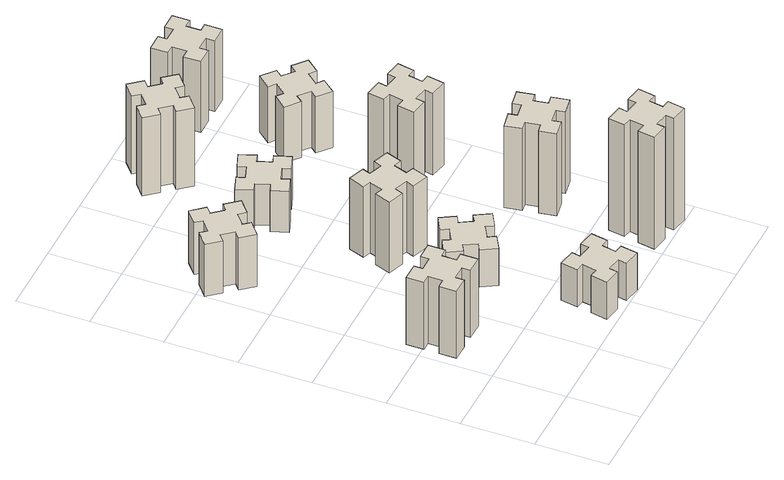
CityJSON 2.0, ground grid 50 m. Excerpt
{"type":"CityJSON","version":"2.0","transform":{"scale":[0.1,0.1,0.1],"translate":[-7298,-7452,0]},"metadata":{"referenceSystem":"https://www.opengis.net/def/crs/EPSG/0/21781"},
"CityObjects":{
"building1":{"type":"Building","attributes":{"class":"1000","function":"1000","usage":"1000","yearOfConstruction":2016,"roofType":"1000","measuredHeight":54,"storeysAboveGround":30,"storeysBelowGround":0},"geometry":[{"type":"Solid","lod":"1","boundaries":[[[[0,1,2,3,4,5,6,7,8,9,10,11,12,13,14,15,16,17,18,19]],[[17,16,20,21]],[[16,15,22,20]],[[15,14,23,22]],[[14,13,24,23]],[[13,12,25,24]],[[12,11,26,25]],[[11,10,27,26]],[[10,9,28,27]],[[9,8,29,28]],[[8,7,30,29]],[[7,6,31,30]],[[6,5,32,31]],[[5,4,33,32]],[[4,3,34,33]],[[3,2,35,34]],[[2,1,36,35]],[[1,0,37,36]],[[0,19,38,37]],[[19,18,39,38]],[[18,17,21,39]],[[24,25,26,27,28,29,30,31,32,33,34,35,36,37,38,39,21,20,22,23]]]]}]},
"building2":{"type":"Building","attributes":{"class":"1000","function":"1000","usage":"1000","yearOfConstruction":2016,"roofType":"1000","measuredHeight":42,"storeysAboveGround":30,"storeysBelowGround":0},"geometry":[{"type":"Solid","lod":"1","boundaries":[[[[40,41,42,43,44,45,46,47,48,49,50,51,52,53,54,55,56,57,58,59]],[[57,56,60,61]],[[56,55,62,60]],[[55,54,63,62]],[[54,53,64,63]],[[53,52,65,64]],[[52,51,66,65]],[[51,50,67,66]],[[50,49,68,67]],[[49,48,69,68]],[[48,47,70,69]],[[47,46,71,70]],[[46,45,72,71]],[[45,44,73,72]],[[44,43,74,73]],[[43,42,75,74]],[[42,41,76,75]],[[41,40,77,76]],[[40,59,78,77]],[[59,58,79,78]],[[58,57,61,79]],[[64,65,66,67,68,69,70,71,72,73,74,75,76,77,78,79,61,60,62,63]]]]}]},
"building3":{"type":"Building","attributes":{"class":"1000","function":"1000","usage":"1000","yearOfConstruction":2016,"roofType":"1000","measuredHeight":30,"storeysAboveGround":30,"storeysBelowGround":0},"geometry":[{"type":"Solid","lod":"1","boundaries":[[[[80,81,82,83,84,85,86,87,88,89,90,91,92,93,94,95,96,97,98,99]],[[97,96,100,101]],[[96,95,102,100]],[[95,94,103,102]],[[94,93,104,103]],[[93,92,105,104]],[[92,91,106,105]],[[91,90,107,106]],[[90,89,108,107]],[[89,88,109,108]],[[88,87,110,109]],[[87,86,111,110]],[[86,85,112,111]],[[85,84,113,112]],[[84,83,114,113]],[[83,82,115,114]],[[82,81,116,115]],[[81,80,117,116]],[[80,99,118,117]],[[99,98,119,118]],[[98,97,101,119]],[[104,105,106,107,108,109,110,111,112,113,114,115,116,117,118,119,101,100,102,103]]]]}]},
"building4":{"type":"Building","attributes":{"class":"1000","function":"1000","usage":"1000","yearOfConstruction":2016,"roofType":"1000","measuredHeight":30,"storeysAboveGround":30,"storeysBelowGround":0},"geometry":[{"type":"Solid","lod":"1","boundaries":[[[[120,121,122,123,124,125,126,127,128,129,130,131,132,133,134,135,136,137,138,139]],[[137,136,140,141]],[[136,135,142,140]],[[135,134,143,142]],[[134,133,144,143]],[[133,132,145,144]],[[132,131,146,145]],[[131,130,147,146]],[[130,129,148,147]],[[129,128,149,148]],[[128,127,150,149]],[[127,126,151,150]],[[126,125,152,151]],[[125,124,153,152]],[[124,123,154,153]],[[123,122,155,154]],[[122,121,156,155]],[[121,120,157,156]],[[120,139,158,157]],[[139,138,159,158]],[[138,137,141,159]],[[144,145,146,147,148,149,150,151,152,153,154,155,156,157,158,159,141,140,142,143]]]]}]},
"building5":{"type":"Building","attributes":{"class":"1000","function":"1000","usage":"1000","yearOfConstruction":2016,"roofType":"1000","measuredHeight":57,"storeysAboveGround":30,"storeysBelowGround":0},"geometry":[{"type":"Solid","lod":"1","boundaries":[[[[160,161,162,163,164,165,166,167,168,169,170,171,172,173,174,175,176,177,178,179]],[[177,176,180,181]],[[176,175,182,180]],[[175,174,183,182]],[[174,173,184,183]],[[173,172,185,184]],[[172,171,186,185]],[[171,170,187,186]],[[170,169,188,187]],[[169,168,189,188]],[[168,167,190,189]],[[167,166,191,190]],[[166,165,192,191]],[[165,164,193,192]],[[164,163,194,193]],[[163,162,195,194]],[[162,161,196,195]],[[161,160,197,196]],[[160,179,198,197]],[[179,178,199,198]],[[178,177,181,199]],[[184,185,186,187,188,189,190,191,192,193,194,195,196,197,198,199,181,180,182,183]]]]}]},
"building6":{"type":"Building","attributes":{"class":"1000","function":"1000","usage":"1000","yearOfConstruction":2016,"roofType":"1000","measuredHeight":33,"storeysAboveGround":30,"storeysBelowGround":0},"geometry":[{"type":"Solid","lod":"1","boundaries":[[[[200,201,202,203,204,205,206,207,208,209,210,211,212,213,214,215,216,217,218,219]],[[217,216,220,221]],[[216,215,222,220]],[[215,214,223,222]],[[214,213,224,223]],[[213,212,225,224]],[[212,211,226,225]],[[211,210,227,226]],[[210,209,228,227]],[[209,208,229,228]],[[208,207,230,229]],[[207,206,231,230]],[[206,205,232,231]],[[205,204,233,232]],[[204,203,234,233]],[[203,202,235,234]],[[202,201,236,235]],[[201,200,237,236]],[[200,219,238,237]],[[219,218,239,238]],[[218,217,221,239]],[[224,225,226,227,228,229,230,231,232,233,234,235,236,237,238,239,221,220,222,223]]]]}]},
"building7":{"type":"Building","attributes":{"class":"1000","function":"1000","usage":"1000","yearOfConstruction":2016,"roofType":"1000","measuredHeight":90,"storeysAboveGround":30,"storeysBelowGround":0},"geometry":[{"type":"Solid","lod":"1","boundaries":[[[[240,241,242,243,244,245,246,247,248,249,250,251,252,253,254,255,256,257,258,259]],[[257,256,260,261]],[[256,255,262,260]],[[255,254,263,262]],[[254,253,264,263]],[[253,252,265,264]],[[252,251,266,265]],[[251,250,267,266]],[[250,249,268,267]],[[249,248,269,268]],[[248,247,270,269]],[[247,246,271,270]],[[246,245,272,271]],[[245,244,273,272]],[[244,243,274,273]],[[243,242,275,274]],[[242,241,276,275]],[[241,240,277,276]],[[240,259,278,277]],[[259,258,279,278]],[[258,257,261,279]],[[264,265,266,267,268,269,270,271,272,273,274,275,276,277,278,279,261,260,262,263]]]]}]},
"building8":{"type":"Building","attributes":{"class":"1000","function":"1000","usage":"1000","yearOfConstruction":2016,"roofType":"1000","measuredHeight":63,"storeysAboveGround":30,"storeysBelowGround":0},"geometry":[{"type":"Solid","lod":"1","boundaries":[[[[280,281,282,283,284,285,286,287,288,289,290,291,292,293,294,295,296,297,298,299]],[[297,296,300,301]],[[296,295,302,300]],[[295,294,303,302]],[[294,293,304,303]],[[293,292,305,304]],[[292,291,306,305]],[[291,290,307,306]],[[290,289,308,307]],[[289,288,309,308]],[[288,287,310,309]],[[287,286,311,310]],[[286,285,312,311]],[[285,284,313,312]],[[284,283,314,313]],[[283,282,315,314]],[[282,281,316,315]],[[281,280,317,316]],[[280,299,318,317]],[[299,298,319,318]],[[298,297,301,319]],[[304,305,306,307,308,309,310,311,312,313,314,315,316,317,318,319,301,300,302,303]]]]}]},
"building9":{"type":"Building","attributes":{"class":"1000","function":"1000","usage":"1000","yearOfConstruction":2016,"roofType":"1000","measuredHeight":66,"storeysAboveGround":30,"storeysBelowGround":0},"geometry":[{"type":"Solid","lod":"1","boundaries":[[[[320,321,322,323,324,325,326,327,328,329,330,331,332,333,334,335,336,337,338,339]],[[337,336,340,341]],[[336,335,342,340]],[[335,334,343,342]],[[334,333,344,343]],[[333,332,345,344]],[[332,331,346,345]],[[331,330,347,346]],[[330,329,348,347]],[[329,328,349,348]],[[328,327,350,349]],[[327,326,351,350]],[[326,325,352,351]],[[325,324,353,352]],[[324,323,354,353]],[[323,322,355,354]],[[322,321,356,355]],[[321,320,357,356]],[[320,339,358,357]],[[339,338,359,358]],[[338,337,341,359]],[[344,345,346,347,348,349,350,351,352,353,354,355,356,357,358,359,341,340,342,343]]]]}]},
"building10":{"type":"Building","attributes":{"class":"1000","function":"1000","usage":"1000","yearOfConstruction":2016,"roofType":"1000","measuredHeight":66,"storeysAboveGround":30,"storeysBelowGround":0},"geometry":[{"type":"Solid","lod":"1","boundaries":[[[[360,361,362,363,364,365,366,367,368,369,370,371,372,373,374,375,376,377,378,379]],[[377,376,380,381]],[[376,375,382,380]],[[375,374,383,382]],[[374,373,384,383]],[[373,372,385,384]],[[372,371,386,385]],[[371,370,387,386]],[[370,369,388,387]],[[369,368,389,388]],[[368,367,390,389]],[[367,366,391,390]],[[366,365,392,391]],[[365,364,393,392]],[[364,363,394,393]],[[363,362,395,394]],[[362,361,396,395]],[[361,360,397,396]],[[360,379,398,397]],[[379,378,399,398]],[[378,377,381,399]],[[384,385,386,387,388,389,390,391,392,393,394,395,396,397,398,399,381,380,382,383]]]]}]},
"building11":{"type":"Building","attributes":{"class":"1000","function":"1000","usage":"1000","yearOfConstruction":2016,"roofType":"1000","measuredHeight":45,"storeysAboveGround":30,"storeysBelowGround":0},"geometry":[{"type":"Solid","lod":"1","boundaries":[[[[400,401,402,403,404,405,406,407,408,409,410,411,412,413,414,415,416,417,418,419]],[[417,416,420,421]],[[416,415,422,420]],[[415,414,423,422]],[[414,413,424,423]],[[413,412,425,424]],[[412,411,426,425]],[[411,410,427,426]],[[410,409,428,427]],[[409,408,429,428]],[[408,407,430,429]],[[407,406,431,430]],[[406,405,432,431]],[[405,404,433,432]],[[404,403,434,433]],[[403,402,435,434]],[[402,401,436,435]],[[401,400,437,436]],[[400,419,438,437]],[[419,418,439,438]],[[418,417,421,439]],[[424,425,426,427,428,429,430,431,432,433,434,435,436,437,438,439,421,420,422,423]]]]}]},
"building12":{"type":"Building","attributes":{"class":"1000","function":"1000","usage":"1000","yearOfConstruction":2016,"roofType":"1000","measuredHeight":57,"storeysAboveGround":30,"storeysBelowGround":0},"geometry":[{"type":"Solid","lod":"1","boundaries":[[[[440,441,442,443,444,445,446,447,448,449,450,451,452,453,454,455,456,457,458,459]],[[457,456,460,461]],[[456,455,462,460]],[[455,454,463,462]],[[454,453,464,463]],[[453,452,465,464]],[[452,451,466,465]],[[451,450,467,466]],[[450,449,468,467]],[[449,448,469,468]],[[448,447,470,469]],[[447,446,471,470]],[[446,445,472,471]],[[445,444,473,472]],[[444,443,474,473]],[[443,442,475,474]],[[442,441,476,475]],[[441,440,477,476]],[[440,459,478,477]],[[459,458,479,478]],[[458,457,461,479]],[[464,465,466,467,468,469,470,471,472,473,474,475,476,477,478,479,461,460,462,463]]]]}]}
},
"vertices":[
[135,995,0],[135,895,0],[75,895,0],[75,775,0],[195,775,0],[195,835,0],[295,835,0],[295,775,0],[415,775,0],[415,895,0],[355,895,0],[355,995,0],[415,995,0],[415,1115,0],[295,1115,0],[295,1055,0],[195,1055,0],[195,1115,0],[75,1115,0],[75,995,0],[195,1055,540],[195,1115,540],[295,1055,540],[295,1115,540],[415,1115,540],[415,995,540],[355,995,540],[355,895,540],[415,895,540],[415,775,540],[295,775,540],[295,835,540],[195,835,540],[195,775,540],[75,775,540],[75,895,540],[135,895,540],[135,995,540],[75,995,540],[75,1115,540],
[129,2393,0],[193,2316,0],[147,2278,0],[224,2186,0],[316,2263,0],[278,2309,0],[354,2373,0],[393,2327,0],[485,2404,0],[408,2496,0],[362,2458,0],[297,2534,0],[343,2573,0],[266,2665,0],[174,2588,0],[213,2542,0],[136,2477,0],[98,2523,0],[6,2446,0],[83,2354,0],[136,2477,420],[98,2523,420],[213,2542,420],[174,2588,420],[266,2665,420],[343,2573,420],[297,2534,420],[362,2458,420],[408,2496,420],[485,2404,420],[393,2327,420],[354,2373,420],[278,2309,420],[316,2263,420],[224,2186,420],[147,2278,420],[193,2316,420],[129,2393,420],[83,2354,420],[6,2446,420],
[886,274,0],[868,175,0],[809,186,0],[788,67,0],[907,47,0],[917,106,0],[1015,88,0],[1005,29,0],[1123,8,0],[1144,127,0],[1085,137,0],[1102,235,0],[1161,225,0],[1182,343,0],[1064,364,0],[1054,305,0],[955,322,0],[966,381,0],[847,402,0],[827,284,0],[955,322,300],[966,381,300],[1054,305,300],[1064,364,300],[1182,343,300],[1161,225,300],[1102,235,300],[1085,137,300],[1144,127,300],[1123,8,300],[1005,29,300],[1015,88,300],[917,106,300],[907,47,300],[788,67,300],[809,186,300],[868,175,300],[886,274,300],[827,284,300],[847,402,300],
[897,925,0],[984,975,0],[1014,923,0],[1118,983,0],[1058,1087,0],[1006,1057,0],[956,1144,0],[1008,1174,0],[948,1278,0],[844,1218,0],[874,1166,0],[787,1116,0],[757,1168,0],[653,1108,0],[713,1004,0],[765,1034,0],[815,947,0],[763,917,0],[823,813,0],[927,873,0],[815,947,300],[763,917,300],[765,1034,300],[713,1004,300],[653,1108,300],[757,1168,300],[787,1116,300],[874,1166,300],[844,1218,300],[948,1278,300],[1008,1174,300],[956,1144,300],[1006,1057,300],[1058,1087,300],[1118,983,300],[1014,923,300],[984,975,300],[897,925,300],[927,873,300],[823,813,300],
[972,1501,0],[1006,1595,0],[1062,1574,0],[1103,1687,0],[990,1728,0],[970,1672,0],[876,1706,0],[897,1762,0],[784,1803,0],[743,1690,0],[799,1670,0],[765,1576,0],[709,1597,0],[667,1484,0],[780,1443,0],[801,1499,0],[895,1465,0],[874,1409,0],[987,1367,0],[1028,1480,0],[895,1465,570],[874,1409,570],[801,1499,570],[780,1443,570],[667,1484,570],[709,1597,570],[765,1576,570],[799,1670,570],[743,1690,570],[784,1803,570],[897,1762,570],[876,1706,570],[970,1672,570],[990,1728,570],[1103,1687,570],[1062,1574,570],[1006,1595,570],[972,1501,570],[1028,1480,570],[987,1367,570],
[876,2305,0],[970,2339,0],[990,2283,0],[1103,2324,0],[1062,2437,0],[1006,2416,0],[972,2510,0],[1028,2530,0],[987,2643,0],[874,2602,0],[895,2546,0],[801,2512,0],[780,2568,0],[667,2527,0],[709,2414,0],[765,2435,0],[799,2341,0],[743,2320,0],[784,2207,0],[897,2249,0],[799,2341,330],[743,2320,330],[765,2435,330],[709,2414,330],[667,2527,330],[780,2568,330],[801,2512,330],[895,2546,330],[874,2602,330],[987,2643,330],[1028,2530,330],[972,2510,330],[1006,2416,330],[1062,2437,330],[1103,2324,330],[990,2283,330],[970,2339,330],[876,2305,330],[897,2249,330],[784,2207,330],
[1794,305,0],[1695,322,0],[1706,381,0],[1587,402,0],[1567,284,0],[1626,274,0],[1608,175,0],[1549,186,0],[1528,67,0],[1647,47,0],[1657,106,0],[1755,88,0],[1745,29,0],[1863,8,0],[1884,127,0],[1825,137,0],[1842,235,0],[1901,225,0],[1922,343,0],[1804,364,0],[1842,235,900],[1901,225,900],[1825,137,900],[1884,127,900],[1863,8,900],[1745,29,900],[1755,88,900],[1657,106,900],[1647,47,900],[1528,67,900],[1549,186,900],[1608,175,900],[1626,274,900],[1567,284,900],[1587,402,900],[1706,381,900],[1695,322,900],[1794,305,900],[1804,364,900],[1922,343,900],
[1102,3198,0],[1037,3274,0],[1083,3313,0],[1006,3405,0],[914,3328,0],[953,3282,0],[876,3217,0],[838,3263,0],[746,3186,0],[823,3094,0],[869,3133,0],[933,3056,0],[887,3018,0],[964,2926,0],[1056,3003,0],[1018,3049,0],[1094,3113,0],[1133,3067,0],[1225,3144,0],[1148,3236,0],[1094,3113,630],[1133,3067,630],[1018,3049,630],[1056,3003,630],[964,2926,630],[887,3018,630],[933,3056,630],[869,3133,630],[823,3094,630],[746,3186,630],[838,3263,630],[876,3217,630],[953,3282,630],[914,3328,630],[1006,3405,630],[1083,3313,630],[1037,3274,630],[1102,3198,630],[1148,3236,630],[1225,3144,630],
[1695,828,0],[1794,846,0],[1804,787,0],[1922,807,0],[1901,926,0],[1842,915,0],[1825,1014,0],[1884,1024,0],[1863,1142,0],[1745,1121,0],[1755,1062,0],[1657,1045,0],[1647,1104,0],[1528,1083,0],[1549,965,0],[1608,975,0],[1626,877,0],[1567,867,0],[1587,748,0],[1706,769,0],[1626,877,660],[1567,867,660],[1608,975,660],[1549,965,660],[1528,1083,660],[1647,1104,660],[1657,1045,660],[1755,1062,660],[1745,1121,660],[1863,1142,660],[1884,1024,660],[1825,1014,660],[1842,915,660],[1901,926,660],[1922,807,660],[1804,787,660],[1794,846,660],[1695,828,660],[1706,769,660],[1587,748,660],
[1557,1686,0],[1655,1668,0],[1645,1609,0],[1763,1588,0],[1784,1707,0],[1725,1717,0],[1742,1815,0],[1801,1805,0],[1822,1923,0],[1704,1944,0],[1694,1885,0],[1595,1902,0],[1606,1961,0],[1487,1982,0],[1467,1864,0],[1526,1854,0],[1508,1755,0],[1449,1766,0],[1428,1647,0],[1547,1627,0],[1508,1755,660],[1449,1766,660],[1526,1854,660],[1467,1864,660],[1487,1982,660],[1606,1961,660],[1595,1902,660],[1694,1885,660],[1704,1944,660],[1822,1923,660],[1801,1805,660],[1742,1815,660],[1725,1717,660],[1784,1707,660],[1763,1588,660],[1645,1609,660],[1655,1668,660],[1557,1686,660],[1547,1627,660],[1428,1647,660],
[1734,2577,0],[1658,2642,0],[1696,2688,0],[1604,2765,0],[1527,2673,0],[1573,2634,0],[1509,2558,0],[1463,2596,0],[1386,2504,0],[1478,2427,0],[1516,2473,0],[1593,2409,0],[1554,2363,0],[1646,2286,0],[1723,2378,0],[1677,2416,0],[1742,2493,0],[1788,2454,0],[1865,2546,0],[1773,2623,0],[1742,2493,450],[1788,2454,450],[1677,2416,450],[1723,2378,450],[1646,2286,450],[1554,2363,450],[1593,2409,450],[1516,2473,450],[1478,2427,450],[1386,2504,450],[1463,2596,450],[1509,2558,450],[1573,2634,450],[1527,2673,450],[1604,2765,450],[1696,2688,450],[1658,2642,450],[1734,2577,450],[1773,2623,450],[1865,2546,450],
[1575,3155,0],[1675,3155,0],[1675,3095,0],[1795,3095,0],[1795,3215,0],[1735,3215,0],[1735,3315,0],[1795,3315,0],[1795,3435,0],[1675,3435,0],[1675,3375,0],[1575,3375,0],[1575,3435,0],[1455,3435,0],[1455,3315,0],[1515,3315,0],[1515,3215,0],[1455,3215,0],[1455,3095,0],[1575,3095,0],[1515,3215,570],[1455,3215,570],[1515,3315,570],[1455,3315,570],[1455,3435,570],[1575,3435,570],[1575,3375,570],[1675,3375,570],[1675,3435,570],[1795,3435,570],[1795,3315,570],[1735,3315,570],[1735,3215,570],[1795,3215,570],[1795,3095,570],[1675,3095,570],[1675,3155,570],[1575,3155,570],[1575,3095,570],[1455,3095,570]
]}
